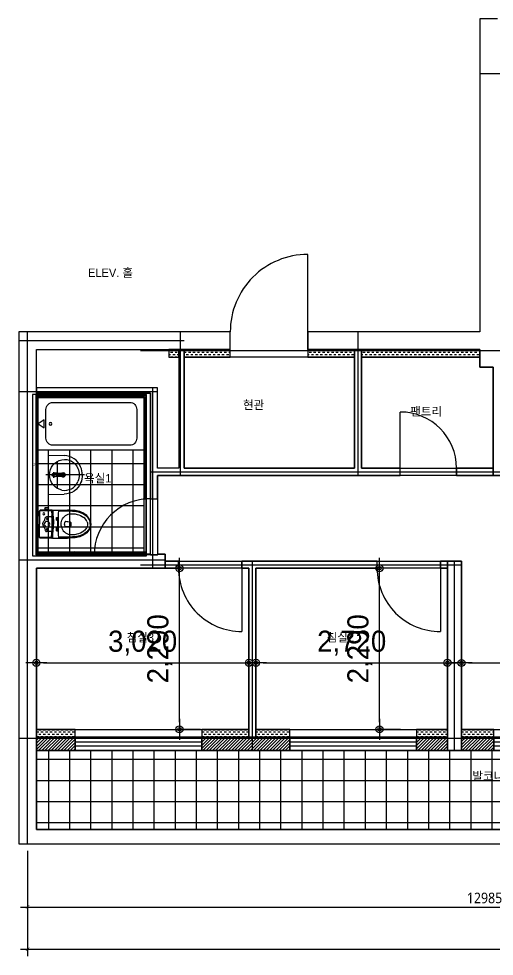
# Model space of a CAD drawing. Extents: x -125 to 16700, y -1600 to 11725.
# Drawn here: x -125 to 6630, y -1600 to 11725 of the extents above; entities that cross this region are included whole.
import ezdxf

# ---------------------------------------------------------------- set-up
doc = ezdxf.new("R2010")
doc.units = 0
doc.header["$MEASUREMENT"] = 0
doc.linetypes.add('AUDIT_D_220706163347-0', pattern=[0])
doc.linetypes.add('CEN', pattern=[62, 60, -1, 0, -1])
for name, color, linetype in [('A_HAT', 8, 'Continuous'), ('AA-XXXX-DIMS', 7, 'Continuous'), ('AA-XXXX-UBR', 4, 'Continuous'), ('CEN_CON', 1, 'CEN'), ('CEN_WALL', 12, 'CEN'), ('CONC', 2, 'Continuous'), ('DIM', 7, 'AUDIT_D_220706163347-0'), ('DOOR', 4, 'Continuous'), ('FIN', 6, 'Continuous'), ('FUR', 4, 'Continuous'), ('INS', 8, 'Continuous'), ('WAL', 3, 'Continuous'), ('WAL_DRY', 7, 'Continuous'), ('WIN', 4, 'Continuous'), ('바닥타일', 8, 'Continuous'), ('실명', 3, 'AUDIT_D_220706163347-0')]:
    doc.layers.add(name, color=color, linetype=linetype)
doc.layers.add('Defpoint', color=135, linetype='Continuous', plot=False)
doc.styles.add('HAUD01', font='Dotum.ttf')
doc.styles.add('맑은고딕', font='malgun.ttf', dxfattribs={"width": 0.9})
doc.dimstyles.new('HAUD-100', dxfattribs={"dimscale": 100, "dimtxt": 3, "dimasz": 1, "dimexe": 0, "dimexo": 3, "dimgap": 1, "dimtad": 1, "dimdec": 0, "dimdsep": 46, "dimlunit": 6, "dimtxsty": 'HAUD01', "dimblk": 'DIMDOT', "dimcen": 2.5, "dimdle": 1.5, "dimclrd": 7, "dimclre": 7, "dimclrt": 3, "dimadec": 0, "dimazin": 0, "dimtfac": 1, "dimtdec": 0, "dimtix": 1, "dimtmove": 2, "dimatfit": 3, "dimfxl": 1, "dimtvp": 1, "dimtolj": 1, "dimtzin": 0, "dimarcsym": 0})
doc.dimstyles.new('MCDIM-50', dxfattribs={"dimscale": 50, "dimtxt": 3, "dimasz": 1, "dimexe": 2, "dimexo": 2, "dimgap": 1, "dimtad": 1, "dimdec": 0, "dimzin": 0, "dimdsep": 46, "dimtxsty": '맑은고딕', "dimblk1": 'ARCHTICK', "dimblk2": 'ARCHTICK', "dimsah": 1, "dimcen": 0.09, "dimdle": 2, "dimclrd": 7, "dimclre": 7, "dimclrt": 3, "dimadec": 0, "dimazin": 0, "dimtfac": 1, "dimtdec": 0, "dimtix": 1, "dimtmove": 2, "dimatfit": 3, "dimldrblk": 'ARCHTICK', "dimfxl": 1, "dimtolj": 1, "dimtzin": 0, "dimarcsym": 0})
pattern_1 = [(45, (0, 0), (-22.45064, 22.45064), [])]
pattern_2 = [(0, (0, 0), (31.75, 31.75), [31.75, -31.75])]
pattern_3 = [(0, (0, 0), (0, 300), []), (90, (0, 0), (-300, 2e-14), [])]

# ---------------------------------------------------------------- blocks, each defined once
blk = doc.blocks.new('A$Cc42cb16b')
at = {"layer": 'FUR'}
for p, q in [((515, 560), (288, 555)), ((515, 560), (515, 0)), ((380, 301), (380, 474)), ((380, 86), (380, 259)), ((515, 0), (288, 5))]:
    blk.add_line(p, q, dxfattribs=at)
at = {"layer": 'FUR', "color": 1}
for p, q in [((0, 280), (545, 280)), ((440, 320), (440, 240))]:
    blk.add_line(p, q, dxfattribs=at)
at = {"layer": 'FUR', "flags": 128}
for points in [[(53, 395, -0.297578), (288, 555)], [(30, 280, -0.098575), (53, 395)], [(320, 64, -0.366647), (92, 187)]]:
    blk.add_lwpolyline(points, format="xyb", dxfattribs=at)
at = {"layer": 'FUR'}
for centre, radius, start, end in [((279, 300), 200, 78.1351, 158.6763), ((275, 280), 220, 281.8649, 78.1351), ((330, 280), 300, 180, 202.519), ((330, 280), 255, 158.6763, 180), ((330, 280), 255, 180, 201.3237), ((305, 280), 32.5, 31.4345, 328.5658), ((305, 280), 20.5, 42.491, 317.5072), ((343, 280), 11.3, 130.1673, 251.7572), ((293, 265), 260, 202.519, 268.8063)]:
    blk.add_arc(centre, radius, start, end, dxfattribs=at)
for points, weights in [([(315, 287), (313, 284), (313, 280)], [1, 0.981753051281, 1]), ([(313, 280), (313, 276), (315, 273)], [1, 0.981707036495, 1]), ([(324, 295), (317, 294), (315, 287)], [1, 0.881687879562, 1]), ([(315, 273), (317, 266), (324, 265)], [1, 0.881586849689, 1]), ([(334, 297), (329, 297), (324, 295)], [1, 0.997376203537, 1]), ([(334, 297), (334, 297), (334, 297)], [1, 0.999995529652, 1]), ([(335, 297), (357, 299), (379, 301)], [1, 0.999929606915, 1]), ([(336, 289), (339, 291), (342, 291)], [1, 0.954250395298, 1]), ([(342, 269), (341, 269), (340, 269)], [1, 0.994235515594, 1]), ([(379, 301), (384, 301), (411, 303)], [1, 0.999993741512, 1]), ([(390, 295), (386, 293), (381, 293)], [1, 0.978727579117, 1]), ([(381, 267), (384, 267), (386, 266)], [1, 0.992239117622, 1]), ([(393, 297), (392, 296), (390, 295)], [1, 0.995856523514, 1]), ([(394, 297), (394, 297), (393, 297)], [1, 0.999939501286, 1]), ([(407, 303), (399, 302), (394, 297)], [1, 0.961287915707, 1]), ([(414, 303), (411, 303), (408, 303)], [1, 0.993428587914, 1]), ([(414, 303), (414, 303), (414, 303)], [1, 0.999912261963, 1]), ([(414, 303), (438, 303), (438, 280)], [1, 0.707125544548, 1]), ([(438, 280), (438, 257), (414, 256)], [1, 0.707125544548, 1]), ([(433, 256), (457, 256), (457, 280)], [1, 0.707185387611, 1]), ([(434, 283), (434, 282), (434, 280)], [1, 0.996173918247, 1]), ([(434, 276), (434, 278), (434, 280)], [1, 0.996153950691, 1]), ([(324, 265), (329, 263), (334, 263)], [1, 0.997388422489, 1]), ([(334, 263), (334, 263), (334, 263)], [1, 0.999997198582, 1]), ([(379, 259), (357, 261), (335, 263)], [1, 0.999929606915, 1]), ([(390, 258), (384, 259), (379, 259)], [1, 0.999993622303, 1]), ([(386, 266), (390, 265), (393, 263)], [1, 0.985343575478, 1]), ([(391, 258), (400, 257), (414, 256)], [1, 0.999511599541, 1]), ([(393, 263), (394, 263), (394, 263)], [1, 0.999930858612, 1]), ([(394, 263), (399, 258), (407, 257)], [1, 0.960904896259, 1]), ([(409, 257), (411, 257), (414, 256)], [1, 0.99490660429, 1]), ([(414, 256), (414, 256), (414, 256)], [1, 0.999912261963, 1])]:
    blk.add_rational_spline(points, weights, degree=2, dxfattribs=at)
for points in [[(342, 291), (350, 291), (358, 292)], [(358, 268), (350, 269), (342, 269)], [(381, 293), (370, 292), (358, 292)], [(381, 267), (370, 268), (358, 268)], [(409, 303), (409, 303), (408, 303)], [(413, 303), (412, 303), (410, 303)], [(417, 304), (415, 304), (414, 303)], [(419, 304), (418, 304), (417, 304)], [(423, 304), (421, 304), (419, 304)], [(423, 304), (424, 304), (425, 304)], [(425, 304), (429, 304), (433, 304)], [(434, 283), (434, 283), (433, 283)], [(433, 276), (434, 276), (434, 276)], [(410, 257), (412, 257), (413, 257)], [(414, 256), (415, 256), (417, 256)], [(415, 256), (415, 256), (415, 256)], [(417, 256), (418, 256), (419, 256)], [(419, 256), (421, 256), (423, 256)], [(425, 256), (424, 256), (423, 256)], [(433, 256), (429, 256), (425, 256)]]:
    blk.add_open_spline(points, degree=2, dxfattribs=at)
for points, knots in [([(431, 280), (431, 283), (431, 286), (428, 292), (427, 295), (420, 301), (413, 303), (407, 303)], [0, 0, 0, 0, 0.248236, 0.248236, 0.496338, 0.496338, 1, 1, 1, 1]), ([(407, 257), (413, 257), (420, 259), (427, 265), (428, 268), (431, 274), (431, 277), (431, 280)], [0, 0, 0, 0, 0.502806, 0.502806, 0.750772, 0.750772, 1, 1, 1, 1]), ([(434, 283), (434, 289), (431, 294), (424, 301), (419, 303), (413, 303)], [0, 0, 0, 0, 0.5, 0.5, 1, 1, 1, 1]), ([(413, 257), (419, 257), (424, 259), (431, 266), (434, 271), (434, 276)], [0, 0, 0, 0, 0.5, 0.5, 1, 1, 1, 1]), ([(433, 283), (433, 284), (433, 283), (433, 282), (433, 281), (433, 280)], [0, 0, 0, 0, 0.493042, 0.493042, 1, 1, 1, 1]), ([(433, 280), (433, 279), (433, 278), (433, 277), (433, 276), (433, 276)], [0, 0, 0, 0, 0.493716, 0.493716, 1, 1, 1, 1]), ([(449, 280), (449, 282), (449, 283), (451, 283), (451, 283), (452, 282), (452, 281), (452, 280)], [0, 0, 0, 0, 0.498025, 0.498025, 0.742403, 0.742403, 1, 1, 1, 1]), ([(452, 280), (452, 279), (452, 278), (451, 277), (451, 277), (449, 277), (449, 278), (449, 280)], [0, 0, 0, 0, 0.250344, 0.250344, 0.505692, 0.505692, 1, 1, 1, 1]), ([(450, 283), (450, 283), (450, 283), (451, 282), (451, 281), (451, 280), (451, 280)], [0, 0, 0, 0, 0.213027, 0.451355, 0.721359, 1, 1, 1, 1]), ([(451, 280), (451, 279), (451, 278), (450, 277), (450, 277), (450, 277)], [0, 0, 0, 0, 0.435639, 0.435639, 1, 1, 1, 1])]:
    blk.add_open_spline(points, degree=3, knots=knots, dxfattribs=at)
blk.add_rational_spline([(457, 280), (457, 290), (450, 297), (443, 304), (433, 304)], [1, 0.923873603344, 1, 0.923873603344, 1], degree=2, knots=[0, 0, 0, 0.5, 0.5, 1, 1, 1], dxfattribs=at)
blk = doc.blocks.new('A$C26a53a47')
at = {"layer": 'FUR'}
for p, q in [((596, 408), (654, 408)), ((596, 395), (596, 408)), ((599, 408), (599, 426)), ((603, 430), (647, 430)), ((651, 426), (651, 408)), ((654, 408), (654, 395)), ((268, 392), (452, 393)), ((314, 382), (453, 383)), ((542, 395), (329, 395)), ((484, 293), (458, 293)), ((470, 296), (470, 100)), ((484, 253), (484, 293)), ((555, 378), (540, 388)), ((548, 395), (717, 395)), ((563, 385), (548, 395)), ((550, 387), (550, 8)), ((562, 303), (629, 303)), ((563, 385), (717, 385)), ((654, 395), (596, 395)), ((653, 258), (648, 281)), ((725, 387), (725, 198)), ((725, 358), (727, 358)), ((725, 337), (727, 337)), ((727, 332), (727, 364)), ((741, 378), (745, 378)), ((741, 318), (745, 318)), ((745, 378), (745, 318)), ((745, 378), (745, 318)), ((459, 262), (462, 262)), ((459, 134), (462, 134)), ((462, 262), (462, 134)), ((484, 253), (462, 253)), ((484, 143), (462, 143)), ((484, 103), (484, 143)), ((653, 137), (648, 114)), ((725, 8), (725, 198)), ((268, 3), (452, 3)), ((314, 13), (453, 12)), ((542, 0), (329, 0)), ((484, 103), (458, 103)), ((555, 17), (540, 7)), ((563, 10), (548, 0)), ((548, 0), (717, 0)), ((562, 93), (629, 93)), ((563, 10), (717, 10))]:
    blk.add_line(p, q, dxfattribs=at)
at = {"layer": 'FUR', "flags": 128}
for points in [[(0, 198, -0.216307), (51, 310)], [(6, 198, -0.219854), (56, 308)], [(7, 243, -0.135941), (57, 319)], [(50, 229, -0.165632), (98, 294)], [(51, 310, -0.18096), (268, 392)], [(56, 308, -0.139094), (200, 373)], [(57, 319, -0.159563), (223, 390)], [(200, 373, -0.037446), (314, 382)], [(223, 390, -0.022302), (329, 395)], [(562, 303, -0.414214), (550, 315)], [(741, 318, -0.414214), (727, 332)], [(284, 223, -0.26174), (291, 229)], [(291, 166, -0.26174), (284, 172)], [(416, 162, -0.317582), (298, 52)], [(356, 237, -0.336618), (365, 231)], [(540, 7, -0.026367), (530, 198)], [(555, 17, -0.027834), (545, 198)], [(653, 137, -0.135013), (663, 156)], [(680, 198, -0.192258), (663, 156)], [(298, 52, -0.186188), (98, 101)], [(548, 0, -0.383657), (540, 7)], [(563, 10, -0.381976), (555, 17)], [(644, 102, -0.289681), (629, 93)], [(648, 114, -0.055053), (644, 102)], [(725, 18, -0.414214), (717, 10)], [(725, 8, -0.414214), (717, 0)]]:
    blk.add_lwpolyline(points, format="xyb", dxfattribs=at)
at = {"layer": 'FUR'}
for centre, radius in [((470, 268), 8), ((620, 273), 8), ((665, 345), 13.5), ((470, 128), 8), ((620, 198), 39), ((620, 123), 8)]:
    blk.add_circle(centre, radius, dxfattribs=at)
for centre, radius, start, end in [((603, 426), 4, 90, 180), ((647, 426), 4, 0, 90), ((260, 60), 285, 82.5328, 124.7208), ((279, 204), 140, 12.0572, 82.5328), ((-1905, 198), 2365, 355.2711, 4.7289), ((2339, 198), 1809, 173.9586, 180), ((548, 387), 8, 90, 173.9586), ((542, 387), 8, 67.9754, 90), ((542, 387), 8, 0, 67.9754), ((2169, 198), 1624, 173.6227, 180), ((563, 377), 8, 90, 173.6227), ((629, 287), 16, 25.3787, 90.0934), ((590, 268), 60, 12.7743, 25.3787), ((717, 387), 8, 0, 90), ((717, 377), 8, 0, 90), ((741, 364), 14, 90, 180), ((150, 198), 150, 162.3394, 197.6606), ((150, 198), 150, 180, 228.8217), ((150, 198), 144, 180, 229.5978), ((169, 204), 170, 197.6606, 228.6262), ((150, 198), 105, 162.3394, 197.6606), ((169, 204), 125, 197.6606, 235.2792), ((360, 198), 80, 161.6434, 198.3566), ((369, -112), 350, 92.1818, 102.9733), ((369, 507), 350, 257.0267, 267.8182), ((356, 167), 9, 267.8182, 342.2348), ((260, 198), 110, 342.2348, 17.7652), ((250, 198), 170, 347.9428, 12.0572), ((693, 266), 40, 192.7744, 223.5311), ((620, 198), 60, 0, 43.5311), ((269, 333), 330, 228.8217, 269.8506), ((244, 308), 290, 229.5978, 261.2725), ((248, 294), 290, 228.6262, 264.8897), ((316, 773), 760, 261.2725, 269.8506), ((329, 1200), 1200, 264.8897, 270), ((542, 8), 8, 270, 292.0246), ((542, 8), 8, 292.0246, 0), ((562, 81), 12, 90, 180)]:
    blk.add_arc(centre, radius, start, end, dxfattribs=at)
blk.add_open_spline([(5, 198), (5, 198), (5, 198), (5, 198)], degree=3, dxfattribs=at)
blk.add_open_spline([(5, 198), (5, 198), (5, 198), (5, 198)], degree=3, dxfattribs=at)
blk = doc.blocks.new('A$C8b7e2aca')
at = {"layer": 'FUR'}
for points in [[(1500, 750), (0, 750), (0, 0), (1500, 0)], [(1418, 317), (1418, 433), (1500, 375)]]:
    blk.add_lwpolyline(points, close=True, dxfattribs=at)
blk.add_lwpolyline([(1290, 680), (200, 680, 0.414214), (100, 580), (100, 170, 0.414214), (200, 70), (1290, 70, 0.414214), (1390, 170), (1390, 580, 0.414214)], format="xyb", close=True, dxfattribs=at)
blk.add_circle((1325, 375), 20, dxfattribs=at)
blk = doc.blocks.new('UBR 공용욕실 1500x2200')
at = {"layer": '바닥타일'}
h = blk.add_hatch(dxfattribs=at)
h.set_pattern_fill('_USER', color=256, scale=300, double=1, pattern_type=0)
h.set_pattern_definition(pattern_3)
h.paths.add_polyline_path([(0, 1450), (1500, 1450), (1500, 0), (0, 0)])
at = {"layer": 'FUR'}
blk.add_line((1360, 1450), (1360, 0), dxfattribs=at)
blk.add_lwpolyline([(1500, 2200), (0, 2200), (0, 0), (1500, 0)], close=True, dxfattribs=at)
blk.add_blockref('A$C8b7e2aca', (0, 1450))
for name, p in [('A$Cc42cb16b', (845, 820)), ('A$C26a53a47', (755, 202))]:
    blk.add_blockref(name, p, dxfattribs=at)
blk = doc.blocks.new('A$C84b07bde')
at = {"layer": 'AA-XXXX-UBR'}
blk.add_line((1527, 0), (1527, -27), dxfattribs=at)
at = {"layer": 'AA-XXXX-UBR', "color": 5}
blk.add_lwpolyline([(1535, 2235), (-35, 2235), (-35, -35), (1535, -35)], close=True, dxfattribs=at)
at = {"layer": 'AA-XXXX-UBR'}
for points in [[(1527, -27), (-27, -27), (-27, 2227), (1527, 2227), (1527, 750)], [(1527, -10), (-10, -10), (-10, 2210), (1510, 2210), (1510, 750)], [(1527, 0), (0, 0), (0, 2200), (1500, 2200), (1500, 750)]]:
    blk.add_lwpolyline(points, dxfattribs=at)
at = {"layer": 'Defpoint'}
blk.add_lwpolyline([(1540, 2240), (-80, 2240), (-80, -50), (1540, -50)], close=True, dxfattribs=at)
at = {"layer": 'Defpoint', "style": 'HAUD01', "width": 0.8}
for s, rotation, p in [('경량', 270, (643, 2235)), ('RC,조적', 90, (527, -43))]:
    blk.add_text(s, height=15, rotation=rotation, dxfattribs=at).set_placement(p)
for s, p in [('RC,조적', (-68, 1252)), ('수전', (-68, 1227)), ('경량', (1502, 1244))]:
    blk.add_text(s, height=15, dxfattribs=at).set_placement(p)
blk = doc.blocks.new('_ArchTick')
at = {"color": 0, "linetype": 'ByBlock', "const_width": 0.15}
blk.add_lwpolyline([(-0.5, -0.5), (0.5, 0.5)], dxfattribs=at)
blk = doc.blocks.new('*D16')
at = {"layer": 'Defpoints', "color": 0, "transparency": 16777216}
for p in [(0, 0), (14900, 0), (14900, -1500)]:
    blk.add_point(p, dxfattribs=at)
at = {"layer": 'DIM', "color": 7, "lineweight": -2, "transparency": 16777216}
for p, q in [((0, -100), (0, -1600)), ((14900, -100), (14900, -1600)), ((-100, -1500), (15000, -1500))]:
    blk.add_line(p, q, dxfattribs=at)
at = {"layer": 'DIM', "color": 7, "lineweight": -2, "transparency": 16777216, "xscale": 50, "yscale": 50, "zscale": 50, "rotation": 180}
blk.add_blockref('_ArchTick', (0, -1500), dxfattribs=at)
at = {"layer": 'DIM', "color": 7, "lineweight": -2, "transparency": 16777216, "xscale": 50, "yscale": 50, "zscale": 50}
blk.add_blockref('_ArchTick', (14900, -1500), dxfattribs=at)
at = {"layer": 'DIM', "color": 3, "transparency": 16777216, "insert": (7450, -1372), "char_height": 150, "attachment_point": 5, "style": '맑은고딕'}
blk.add_mtext('\\A1;14900', dxfattribs=at)
blk = doc.blocks.new('*D17')
at = {"layer": 'Defpoints', "color": 0, "transparency": 16777216}
for p in [(0, 0), (12985, 0), (12985, -900)]:
    blk.add_point(p, dxfattribs=at)
at = {"layer": 'DIM', "color": 7, "lineweight": -2, "transparency": 16777216}
for p, q in [((0, -100), (0, -1000)), ((12985, -100), (12985, -1000)), ((-100, -900), (13085, -900))]:
    blk.add_line(p, q, dxfattribs=at)
at = {"layer": 'DIM', "color": 7, "lineweight": -2, "transparency": 16777216, "xscale": 50, "yscale": 50, "zscale": 50, "rotation": 180}
blk.add_blockref('_ArchTick', (0, -900), dxfattribs=at)
at = {"layer": 'DIM', "color": 7, "lineweight": -2, "transparency": 16777216, "xscale": 50, "yscale": 50, "zscale": 50}
blk.add_blockref('_ArchTick', (12985, -900), dxfattribs=at)
at = {"layer": 'DIM', "color": 3, "transparency": 16777216, "insert": (6492, -772), "char_height": 150, "attachment_point": 5, "style": '맑은고딕'}
blk.add_mtext('\\A1;12985', dxfattribs=at)
blk = doc.blocks.new('DIMDOT')
at = {"layer": 'AA-XXXX-DIMS'}
for p, q in [((0, -1.5), (0, 1.5)), ((-1.5, 0), (1.5, 0))]:
    blk.add_line(p, q, dxfattribs=at)
for radius in [0.5, 0.25]:
    blk.add_circle((0, 0), radius, dxfattribs=at)
blk = doc.blocks.new('*D23')
at = {"layer": 'Defpoints', "color": 0, "transparency": 16777216}
for p in [(3245, 2571), (5965, 2571), (5965, 2571)]:
    blk.add_point(p, dxfattribs=at)
at = {"layer": 'DIM', "color": 7, "lineweight": -2, "transparency": 16777216}
for p, q in [((3245, 2871), (3245, 2571)), ((5965, 2871), (5965, 2571)), ((3345, 2571), (5865, 2571))]:
    blk.add_line(p, q, dxfattribs=at)
at = {"layer": 'DIM', "color": 7, "lineweight": -2, "transparency": 16777216, "xscale": 100, "yscale": 100, "zscale": 100, "rotation": 180}
blk.add_blockref('DIMDOT', (3245, 2571), dxfattribs=at)
at = {"layer": 'DIM', "color": 7, "lineweight": -2, "transparency": 16777216, "xscale": 100, "yscale": 100, "zscale": 100}
blk.add_blockref('DIMDOT', (5965, 2571), dxfattribs=at)
at = {"layer": 'DIM', "color": 3, "transparency": 16777216, "insert": (4605, 2850), "char_height": 300, "attachment_point": 5, "style": 'HAUD01'}
blk.add_mtext('\\A1;2,720', dxfattribs=at)
blk = doc.blocks.new('*D24')
at = {"layer": 'Defpoints', "color": 0, "transparency": 16777216}
for p in [(5000, 3915), (5000, 3915), (5000, 1625)]:
    blk.add_point(p, dxfattribs=at)
at = {"layer": 'DIM', "color": 7, "lineweight": -2, "transparency": 16777216}
for p, q in [((5300, 3915), (5000, 3915)), ((5000, 1725), (5000, 3815)), ((5300, 1625), (5000, 1625))]:
    blk.add_line(p, q, dxfattribs=at)
at = {"layer": 'DIM', "color": 7, "lineweight": -2, "transparency": 16777216, "xscale": 100, "yscale": 100, "zscale": 100}
for p, rotation in [((5000, 3915), 90), ((5000, 1625), 270)]:
    blk.add_blockref('DIMDOT', p, dxfattribs=dict(at, rotation=rotation))
at = {"layer": 'DIM', "color": 3, "transparency": 16777216, "insert": (4721, 2770), "char_height": 300, "attachment_point": 5, "rotation": 90, "style": 'HAUD01'}
blk.add_mtext('\\A1;2,290', dxfattribs=at)
blk = doc.blocks.new('*D25')
at = {"layer": 'Defpoints', "color": 0, "transparency": 16777216}
for p in [(125, 2571), (3145, 2571), (3145, 2571)]:
    blk.add_point(p, dxfattribs=at)
at = {"layer": 'DIM', "color": 7, "lineweight": -2, "transparency": 16777216}
for p, q in [((125, 2871), (125, 2571)), ((3145, 2871), (3145, 2571)), ((225, 2571), (3045, 2571))]:
    blk.add_line(p, q, dxfattribs=at)
at = {"layer": 'DIM', "color": 7, "lineweight": -2, "transparency": 16777216, "xscale": 100, "yscale": 100, "zscale": 100, "rotation": 180}
blk.add_blockref('DIMDOT', (125, 2571), dxfattribs=at)
at = {"layer": 'DIM', "color": 7, "lineweight": -2, "transparency": 16777216, "xscale": 100, "yscale": 100, "zscale": 100}
blk.add_blockref('DIMDOT', (3145, 2571), dxfattribs=at)
at = {"layer": 'DIM', "color": 3, "transparency": 16777216, "insert": (1635, 2850), "char_height": 300, "attachment_point": 5, "style": 'HAUD01'}
blk.add_mtext('\\A1;3,020', dxfattribs=at)
blk = doc.blocks.new('*D26')
at = {"layer": 'Defpoints', "color": 0, "transparency": 16777216}
for p in [(2158, 3915), (2158, 3915), (2158, 1625)]:
    blk.add_point(p, dxfattribs=at)
at = {"layer": 'DIM', "color": 7, "lineweight": -2, "transparency": 16777216}
for p, q in [((2458, 3915), (2158, 3915)), ((2158, 1725), (2158, 3815)), ((2458, 1625), (2158, 1625))]:
    blk.add_line(p, q, dxfattribs=at)
at = {"layer": 'DIM', "color": 7, "lineweight": -2, "transparency": 16777216, "xscale": 100, "yscale": 100, "zscale": 100}
for p, rotation in [((2158, 3915), 90), ((2158, 1625), 270)]:
    blk.add_blockref('DIMDOT', p, dxfattribs=dict(at, rotation=rotation))
at = {"layer": 'DIM', "color": 3, "transparency": 16777216, "insert": (1879, 2770), "char_height": 300, "attachment_point": 5, "rotation": 90, "style": 'HAUD01'}
blk.add_mtext('\\A1;2,290', dxfattribs=at)
blk = doc.blocks.new('*D27')
at = {"layer": 'Defpoints', "color": 0, "transparency": 16777216}
for p in [(6165, 2569), (10685, 2569), (10685, 2569)]:
    blk.add_point(p, dxfattribs=at)
at = {"layer": 'DIM', "color": 7, "lineweight": -2, "transparency": 16777216}
for p, q in [((6165, 2869), (6165, 2569)), ((10685, 2869), (10685, 2569)), ((6265, 2569), (10585, 2569))]:
    blk.add_line(p, q, dxfattribs=at)
at = {"layer": 'DIM', "color": 7, "lineweight": -2, "transparency": 16777216, "xscale": 100, "yscale": 100, "zscale": 100, "rotation": 180}
blk.add_blockref('DIMDOT', (6165, 2569), dxfattribs=at)
at = {"layer": 'DIM', "color": 7, "lineweight": -2, "transparency": 16777216, "xscale": 100, "yscale": 100, "zscale": 100}
blk.add_blockref('DIMDOT', (10685, 2569), dxfattribs=at)
at = {"layer": 'DIM', "color": 3, "transparency": 16777216, "insert": (8425, 2848), "char_height": 300, "attachment_point": 5, "style": 'HAUD01'}
blk.add_mtext('\\A1;4,520', dxfattribs=at)

msp = doc.modelspace()

# ---------------------------------------------------------------- hatches: boundary and pattern name
at = {"layer": 'A_HAT'}
h = msp.add_hatch(dxfattribs=at)
h.set_pattern_fill('ANSI31', color=256, scale=10, style=0)
h.set_pattern_definition(pattern_1)
h.paths.add_polyline_path([(125, 1325), (675, 1325), (675, 1515), (125, 1515)])
h = msp.add_hatch(dxfattribs=at)
h.set_pattern_fill('ANSI31', color=256, scale=10, style=0)
h.set_pattern_definition(pattern_1)
h.paths.add_polyline_path([(2475, 1325), (3725, 1325), (3725, 1515), (2475, 1515)])
h = msp.add_hatch(dxfattribs=at)
h.set_pattern_fill('ANSI31', color=256, scale=10, style=0)
h.set_pattern_definition(pattern_1)
h.paths.add_polyline_path([(5525, 1325), (5965, 1325), (5965, 1515), (5525, 1515)])
h = msp.add_hatch(dxfattribs=at)
h.set_pattern_fill('ANSI31', color=256, scale=10, style=0)
h.set_pattern_definition(pattern_1)
h.paths.add_polyline_path([(6165, 1325), (6625, 1325), (6625, 1515), (6165, 1515)])
at = {"layer": 'INS'}
h = msp.add_hatch(dxfattribs=at)
h.set_pattern_fill('DASH', color=256, scale=10, style=0)
h.set_pattern_definition(pattern_2)
h.paths.add_polyline_path([(2005.8, 6915), (2150, 6915), (2150, 7025), (2005.8, 7025)])
h = msp.add_hatch(dxfattribs=at)
h.set_pattern_fill('DASH', color=256, scale=10, style=0)
h.set_pattern_definition(pattern_2)
h.paths.add_polyline_path([(2225, 6915), (2880, 6915), (2880, 7025), (2225, 7025)])
h = msp.add_hatch(dxfattribs=at)
h.set_pattern_fill('DASH', color=256, scale=10, style=0)
h.set_pattern_definition(pattern_2)
h.paths.add_polyline_path([(3980, 6915), (4645, 6915), (4645, 7025), (3980, 7025)])
h = msp.add_hatch(dxfattribs=at)
h.set_pattern_fill('DASH', color=256, scale=10, style=0)
h.set_pattern_definition(pattern_2)
h.paths.add_polyline_path([(4745, 6915), (6425, 6915), (6425, 7025), (4745, 7025)])
h = msp.add_hatch(dxfattribs=at)
h.set_pattern_fill('DASH', color=256, scale=10, style=0)
h.set_pattern_definition(pattern_2)
h.paths.add_polyline_path([(125, 1515), (675, 1515), (675, 1625), (125, 1625)])
h = msp.add_hatch(dxfattribs=at)
h.set_pattern_fill('DASH', color=256, scale=10, style=0)
h.set_pattern_definition(pattern_2)
h.paths.add_polyline_path([(2475, 1515), (3145, 1515), (3145, 1625), (2475, 1625)])
h = msp.add_hatch(dxfattribs=at)
h.set_pattern_fill('DASH', color=256, scale=10, style=0)
h.set_pattern_definition(pattern_2)
h.paths.add_polyline_path([(3245, 1515), (3725, 1515), (3725, 1625), (3245, 1625)])
h = msp.add_hatch(dxfattribs=at)
h.set_pattern_fill('DASH', color=256, scale=10, style=0)
h.set_pattern_definition(pattern_2)
h.paths.add_polyline_path([(5525, 1515), (5965, 1515), (5965, 1625), (5525, 1625)])
h = msp.add_hatch(dxfattribs=at)
h.set_pattern_fill('DASH', color=256, scale=10, style=0)
h.set_pattern_definition(pattern_2)
h.paths.add_polyline_path([(6165, 1515), (6625, 1515), (6625, 1625), (6165, 1625)])
at = {"layer": '바닥타일'}
h = msp.add_hatch(dxfattribs=at)
h.set_pattern_fill('_USER', color=256, scale=300, style=0, double=1, pattern_type=0)
h.set_pattern_definition(pattern_3)
h.paths.add_polyline_path([(125, 200), (12925, 200), (12925, 1490), (12910, 1490), (12910, 1500), (10995, 1500), (10995, 1325), (125, 1325)])

# ---------------------------------------------------------------- linework, layer by layer
at = {"layer": 'CEN_CON'}
for p, q in [((6425, 10945), (12380, 10945)), ((0, 0), (0, 7275)), ((0, 0), (0, 7275)), ((-125, 7150), (2225, 7150)), ((1605, 7010), (6815, 7010)), ((-125, 4035), (1955, 4035)), ((6065, 1325), (6065, 4015)), ((-125, 0), (14900, 0))]:
    msp.add_line(p, q, dxfattribs=at)
at = {"layer": 'CEN_WALL'}
for p, q in [((2175, 5235), (2175, 7275)), ((4695, 5235), (4695, 7275)), ((-125, 6425), (1845, 6425)), ((1780, 3915), (1780, 6480)), ((1745, 5285), (6815, 5285)), ((3195, 1325), (3195, 4015)), ((1605, 3965), (6165, 3965)), ((-125, 1500), (10995, 1500))]:
    msp.add_line(p, q, dxfattribs=at)
at = {"layer": 'CONC'}
msp.add_lwpolyline([(6675, 11725), (6425, 11725), (6425, 7275), (3980, 7275), (3980, 7025), (6425, 7025), (6425, 6775), (6615, 6775), (6615, 5235), (6815, 5235)], dxfattribs=at)
for points in [[(-125, 0), (13437.5, 0), (13437.5, 200), (13045, 200), (13045, 750), (12925, 750), (12925, 200), (125, 200), (125, 3915), (1955, 3915), (1955, 4115), (1850, 4115), (1850, 4103.5), (1740, 4103.5), (1740, 4115), (125, 4115), (125, 7025), (2880, 7025), (2880, 7275), (-125, 7275)], [(5965, 1325), (6165, 1325), (6165, 4015), (5965, 4015)]]:
    msp.add_lwpolyline(points, close=True, dxfattribs=at)
at = {"layer": 'DOOR'}
for p, q in [((3980, 7275), (3980, 8375)), ((2880, 7025), (2880, 7275)), ((3980, 7025), (3980, 7275)), ((5295, 5335), (5295, 6135)), ((5295, 5235), (5295, 5335)), ((6095, 5235), (6095, 5335)), ((1745, 4903.5), (1845, 4903.5)), ((1745, 4103.5), (945, 4103.5)), ((1745, 4103.5), (1845, 4103.5)), ((2145, 3915), (2145, 4015)), ((3045, 3915), (3045, 4015)), ((4965, 3915), (4965, 4015)), ((5865, 3915), (5865, 4015)), ((3045, 3915), (3045, 3015)), ((5865, 3915), (5865, 3015))]:
    msp.add_line(p, q, dxfattribs=at)
for centre, radius, start, end in [((3980, 7275), 1100, 89.99998, 180.00002), ((5295, 5335), 800, 0, 89.99998), ((1745, 4103.5), 800, 89.99998, 180.00002), ((3045, 3915), 900, 180.00002, 270.00002), ((5865, 3915), 900, 180.00002, 270.00002)]:
    msp.add_arc(centre, radius, start, end, dxfattribs=at)
at = {"layer": 'FIN'}
for points in [[(2225, 5335), (4645, 5335), (4645, 6915), (2225, 6915)], [(4745, 5335), (6615, 5335), (6615, 6775), (6425, 6775), (6425, 6915), (4745, 6915)], [(125, 4115), (1745, 4115), (1745, 6405), (125, 6405)], [(1845, 4115), (1955, 4115), (1955, 4015), (6165, 4015), (6165, 1625), (10575, 1625), (10575, 1800), (10685, 1800), (10685, 5285), (6815, 5285), (6815, 5235), (1845, 5235)], [(125, 1625), (3145, 1625), (3145, 3915), (125, 3915)], [(3245, 1625), (5965, 1625), (5965, 3915), (3245, 3915)], [(125, 200), (12925, 200), (12925, 1490), (12910, 1490), (12910, 1500), (10995, 1500), (10995, 1325), (125, 1325)]]:
    msp.add_lwpolyline(points, close=True, dxfattribs=at)
at = {"layer": 'INS'}
for points in [[(2005.8, 6915), (2150, 6915), (2150, 7025), (2005.8, 7025)], [(2225, 6915), (2880, 6915), (2880, 7025), (2225, 7025)], [(3980, 6915), (4645, 6915), (4645, 7025), (3980, 7025)], [(4745, 6915), (6425, 6915), (6425, 7025), (4745, 7025)], [(125, 1515), (675, 1515), (675, 1625), (125, 1625)], [(2475, 1515), (3145, 1515), (3145, 1625), (2475, 1625)], [(3245, 1515), (3725, 1515), (3725, 1625), (3245, 1625)], [(5525, 1515), (5965, 1515), (5965, 1625), (5525, 1625)], [(6165, 1515), (6625, 1515), (6625, 1625), (6165, 1625)]]:
    msp.add_lwpolyline(points, close=True, dxfattribs=at)
at = {"layer": 'WAL'}
for points in [[(125, 1325), (675, 1325), (675, 1515), (125, 1515)], [(2475, 1325), (3725, 1325), (3725, 1515), (2475, 1515)], [(5525, 1325), (5965, 1325), (5965, 1515), (5525, 1515)], [(6165, 1325), (6625, 1325), (6625, 1515), (6165, 1515)]]:
    msp.add_lwpolyline(points, close=True, dxfattribs=at)
at = {"layer": 'WAL_DRY'}
for points in [[(125, 6405), (1745, 6405), (1745, 4903.5), (1845, 4903.5), (1845, 5235), (5295, 5235), (5295, 5335), (4745, 5335), (4745, 7025), (4645, 7025), (4645, 5335), (2225, 5335), (2225, 7025), (2150, 7025), (2150, 5335), (1845, 5335), (1845, 6480), (125, 6480)], [(6095, 5235), (6615, 5235), (6615, 5335), (6095, 5335)], [(1955, 3915), (2145, 3915), (2145, 4015), (1955, 4015)], [(3045, 3915), (3145, 3915), (3145, 1515), (3245, 1515), (3245, 3915), (4965, 3915), (4965, 4015), (3045, 4015)], [(5865, 3915), (5965, 3915), (5965, 4015), (5865, 4015)]]:
    msp.add_lwpolyline(points, close=True, dxfattribs=at)
at = {"layer": 'WIN'}
for p, q in [((675, 1448.5), (2475, 1448.5)), ((675, 1391.5), (2475, 1391.5)), ((3725, 1448.5), (5525, 1448.5)), ((3725, 1391.5), (5525, 1391.5)), ((6625, 1448.5), (10225, 1448.5)), ((6625, 1391.5), (10225, 1391.5))]:
    msp.add_line(p, q, dxfattribs=at)
for points in [[(675, 1325), (2475, 1325), (2475, 1515), (675, 1515)], [(3725, 1325), (5525, 1325), (5525, 1515), (3725, 1515)], [(6625, 1325), (10225, 1325), (10225, 1515), (6625, 1515)]]:
    msp.add_lwpolyline(points, close=True, dxfattribs=at)
at = {"layer": '바닥타일'}
msp.add_lwpolyline([(125, 200), (12925, 200), (12925, 1490), (12910, 1490), (12910, 1500), (10995, 1500), (10995, 1325), (125, 1325)], close=True, dxfattribs=at)

# ---------------------------------------------------------------- block references
at = {"layer": 'AA-XXXX-UBR'}
msp.add_blockref('A$C84b07bde', (152, 4142), dxfattribs=at)
at = {"layer": 'FUR', "xscale": -1}
msp.add_blockref('UBR 공용욕실 1500x2200', (1652, 4142), dxfattribs=at)

# ---------------------------------------------------------------- texts
at = {"layer": '실명', "style": 'HAUD01'}
for s, p in [('ELEV. 홀', (859, 8055)), ('현관', (3061, 6176)), ('팬트리', (5436, 6083)), ('욕실1', (803, 5134)), ('침실3', (1408, 2871)), ('침실2', (4250, 2871)), ('발코니1', (6319, 900))]:
    msp.add_text(s, height=120, dxfattribs=at).set_placement(p)

# ---------------------------------------------------------------- dimensions: what is measured, and where the dimension line sits
at = {"layer": 'DIM'}
for base, p1, p2, picture, middle in [((2158, 3915), (2158, 1625), (2158, 3915), '*D26', (1878.9, 2770)), ((5000, 3915), (5000, 1625), (5000, 3915), '*D24', (4720.9, 2770))]:
    dim = msp.add_linear_dim(base=base, p1=p1, p2=p2, angle=90, dimstyle='HAUD-100', dxfattribs=at)
    dim.commit()
    dim.dimension.update_dxf_attribs({"geometry": picture, "text_midpoint": middle})
for base, p1, p2, dimstyle, picture, middle in [((3145, 2571), (125, 2571), (3145, 2571), 'HAUD-100', '*D25', (1635, 2850.1)), ((5965, 2571), (3245, 2571), (5965, 2571), 'HAUD-100', '*D23', (4605, 2850.1)), ((10685, 2569), (6165, 2569), (10685, 2569), 'HAUD-100', '*D27', (8425, 2848.1)), ((14900, -1500), (0, 0), (14900, 0), 'MCDIM-50', '*D16', (7450, -1372.1)), ((12985, -900), (0, 0), (12985, 0), 'MCDIM-50', '*D17', (6492.5, -772.1))]:
    dim = msp.add_linear_dim(base=base, p1=p1, p2=p2, dimstyle=dimstyle, dxfattribs=at)
    dim.commit()
    dim.dimension.update_dxf_attribs({"geometry": picture, "text_midpoint": middle})

doc.saveas('drawing.dxf')
